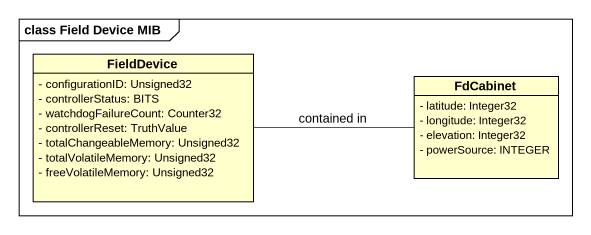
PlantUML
@startuml
mainframe class Field Device MIB
hide circle
hide empty members
skinparam classAttributeIconSize 0
class FieldDevice {
  - configurationID: Unsigned32
  - controllerStatus: BITS
  - watchdogFailureCount: Counter32
  - controllerReset: TruthValue
  - totalChangeableMemory: Unsigned32
  - totalVolatileMemory: Unsigned32
  - freeVolatileMemory: Unsigned32
}
class FdCabinet {
  - latitude: Integer32
  - longitude: Integer32
  - elevation: Integer32
  - powerSource: INTEGER
}
FieldDevice -right- FdCabinet : contained in
@enduml
